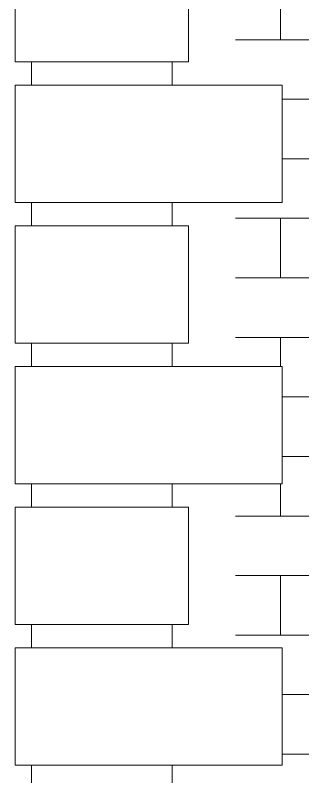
# Model space of a CAD drawing. Header units: feet. Extents: x -10410 to 374725, y -46422 to 88923.
# Drawn here: x 298743 to 299356, y 1475 to 3099 of the extents above; entities that cross this region are included whole.
import ezdxf

# ---------------------------------------------------------------- set-up
doc = ezdxf.new("R2010")
doc.units = ezdxf.units.FT
doc.header["$MEASUREMENT"] = 0
doc.layers.add('Интерьер - Мебель_Ном._пера__7', color=7, linetype='Continuous', lineweight=20)
doc.layers.add('Конструктив - Стены Несущие_Ном._пера__107', color=7, linetype='Continuous', lineweight=5, true_color=0xaaaaaa)

msp = doc.modelspace()

# ---------------------------------------------------------------- hatches: boundary and pattern name
at = {"layer": 'Конструктив - Стены Несущие_Ном._пера__107', "linetype": 'Continuous'}
h = msp.add_hatch(dxfattribs=at)
h.set_pattern_fill('ЧЕРЕПИЦА_02', color=256, style=0, pattern_type=2)
h.set_pattern_definition([(0, (300680.38, 1650), (0, 127), []), (90, (300680.38, 1650), (-304.8, 0), [127, -127]), (90, (300832.78, 1777), (-304.8, 0), [127, -127])])
h.paths.add_polyline_path([(299312.65753, 1500), (299212.65753, 1500), (299212.65753, 1150), (299312.65753, 1150), (299312.65753, 900), (299212.65753, 900), (299212.65753, 550), (299312.65753, 550), (299312.65753, 299.99995), (299212.65753, 299.99995), (299212.65753, 250), (299312.65753, 250), (299312.65753, 0), (301913.09547, 0), (301913.09547, 250), (302148.09547, 250), (302148.09547, 300), (301913.09547, 300), (301913.09547, 550), (302148.09547, 550), (302148.09547, 600), (301913.09547, 600), (301913.09547, 850), (302148.09547, 850), (302148.09547, 900), (302113.09547, 900), (302113.09547, 1150), (302148.09542, 1150), (302148.09542, 1200), (301913.09547, 1200), (301913.09547, 1450), (302148.09547, 1450), (302148.09547, 1500), (302113.09547, 1500), (302113.09547, 1750), (302148.09547, 1750), (302148.09547, 1800), (301913.09547, 1800), (301913.09547, 2050), (302148.09547, 2050), (302148.09547, 2100), (302113.09547, 2100), (302113.09547, 2350), (302148.09547, 2350), (302148.09547, 2400), (301913.09547, 2400), (301913.09547, 2650), (302148.09547, 2650), (302148.09547, 2700), (302113.09547, 2700), (302113.09547, 2950), (302148.09547, 2950), (302148.09547, 3000), (301913.09547, 3000), (301913.09547, 3250), (302148.09542, 3250), (302148.09542, 3300), (299212.65753, 3300), (299212.65753, 2950), (299312.65753, 2950), (299312.65753, 2700), (299212.65753, 2700), (299212.65753, 2350), (299312.65753, 2350), (299312.65753, 2100), (299212.65753, 2100), (299212.65753, 1750), (299312.65753, 1750)])
h.paths.add_polyline_path([(300312.65827, 2097.08994), (300312.65827, 900), (301212.65827, 900), (301212.65827, 2097.08994), (301412.65827, 2097.08994), (301412.65827, 2600), (300762.65802, 2658.86605), (300112.65827, 2600.00005), (300112.65827, 2097.08994)], flags=0)

# ---------------------------------------------------------------- linework, layer by layer
at = {"layer": 'Интерьер - Мебель_Ном._пера__7', "linetype": 'Continuous'}
for p, q in [((298742.65753, 3000), (298742.65753, 3250)), ((299112.65753, 3000), (299112.65753, 3250)), ((298742.65753, 3000), (299112.65753, 3000)), ((298777.65753, 2950), (298777.65753, 3000)), ((299077.65753, 2950), (299077.65753, 3000)), ((298742.65753, 2950), (299312.65753, 2950)), ((298742.65753, 2700), (298742.65753, 2950)), ((299312.65753, 2700), (299312.65753, 2950)), ((298742.65753, 2700), (299312.65753, 2700)), ((298777.65753, 2650), (298777.65753, 2700)), ((299077.65753, 2650), (299077.65753, 2700)), ((298742.65753, 2650), (299112.65753, 2650)), ((298742.65753, 2400), (298742.65753, 2650)), ((299112.65753, 2400), (299112.65753, 2650)), ((298742.65753, 2400), (299112.65753, 2400)), ((298777.65753, 2350), (298777.65753, 2400)), ((299077.65753, 2350), (299077.65753, 2400)), ((298742.65753, 2350), (299312.65753, 2350)), ((298742.65753, 2100), (298742.65753, 2350)), ((299312.65753, 2100), (299312.65753, 2350)), ((298742.65753, 2100), (299312.65753, 2100)), ((298777.65753, 2050), (298777.65753, 2100)), ((299077.65753, 2050), (299077.65753, 2100)), ((298742.65753, 2050), (299112.65753, 2050)), ((298742.65753, 1800), (298742.65753, 2050)), ((299112.65753, 1800), (299112.65753, 2050)), ((298742.65753, 1800), (299112.65753, 1800)), ((298777.65753, 1750), (298777.65753, 1800)), ((299077.65753, 1750), (299077.65753, 1800)), ((298742.65753, 1750), (299312.65753, 1750)), ((298742.65753, 1500), (298742.65753, 1750)), ((299312.65753, 1500), (299312.65753, 1750)), ((298742.65753, 1500), (299312.65753, 1500)), ((298777.65753, 1450), (298777.65753, 1500)), ((299077.65753, 1450), (299077.65753, 1500))]:
    msp.add_line(p, q, dxfattribs=at)

doc.saveas('drawing.dxf')
